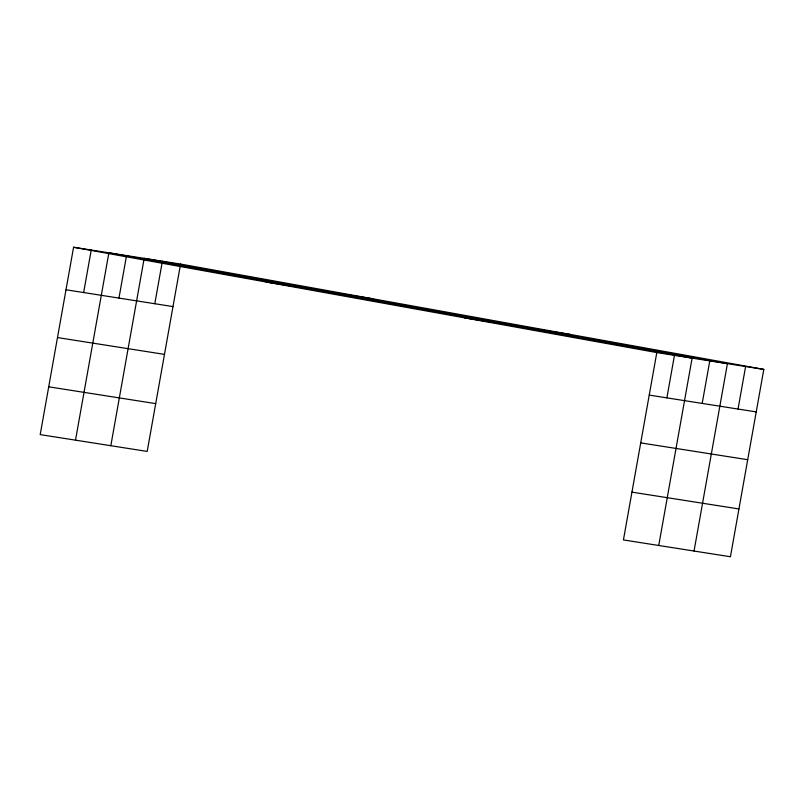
<?xml version="1.0" encoding="UTF-8"?>
<svg xmlns="http://www.w3.org/2000/svg" width="804" height="804" viewBox="0 0 804 804"><rect width="100%" height="100%" fill="white"/><g stroke="black" fill="none" stroke-linecap="round" stroke-linejoin="round"><path stroke-width="1.21" d="M180.568 264.064L73.576 247.25L40.2 434.612L147.192 451.426L180.568 264.064L763.8 369.388L730.424 556.75L623.432 539.936L656.808 352.574L763.8 369.388M83.656 292.545L91.224 250.024M75.506 440.16L108.882 252.798L692.113 358.122L658.737 545.484M118.962 298.093L126.54 255.571M110.821 445.707L144.187 258.345L727.419 363.679L694.043 551.031M154.81 303.731L162.378 261.21M666.888 397.869L674.455 355.348M702.193 403.417L709.771 360.895M738.032 409.055L745.609 366.534M266.044 282.003L373.036 298.827M464.34 317.821L571.332 334.635M65.998 289.772L172.991 306.585M649.23 395.096L756.222 411.909M57.486 337.569L164.478 354.383M640.718 442.893L747.71 459.707M48.712 386.814L155.705 403.628M631.944 492.138L738.936 508.952M73.576 247.25L656.808 352.574"/></g></svg>
